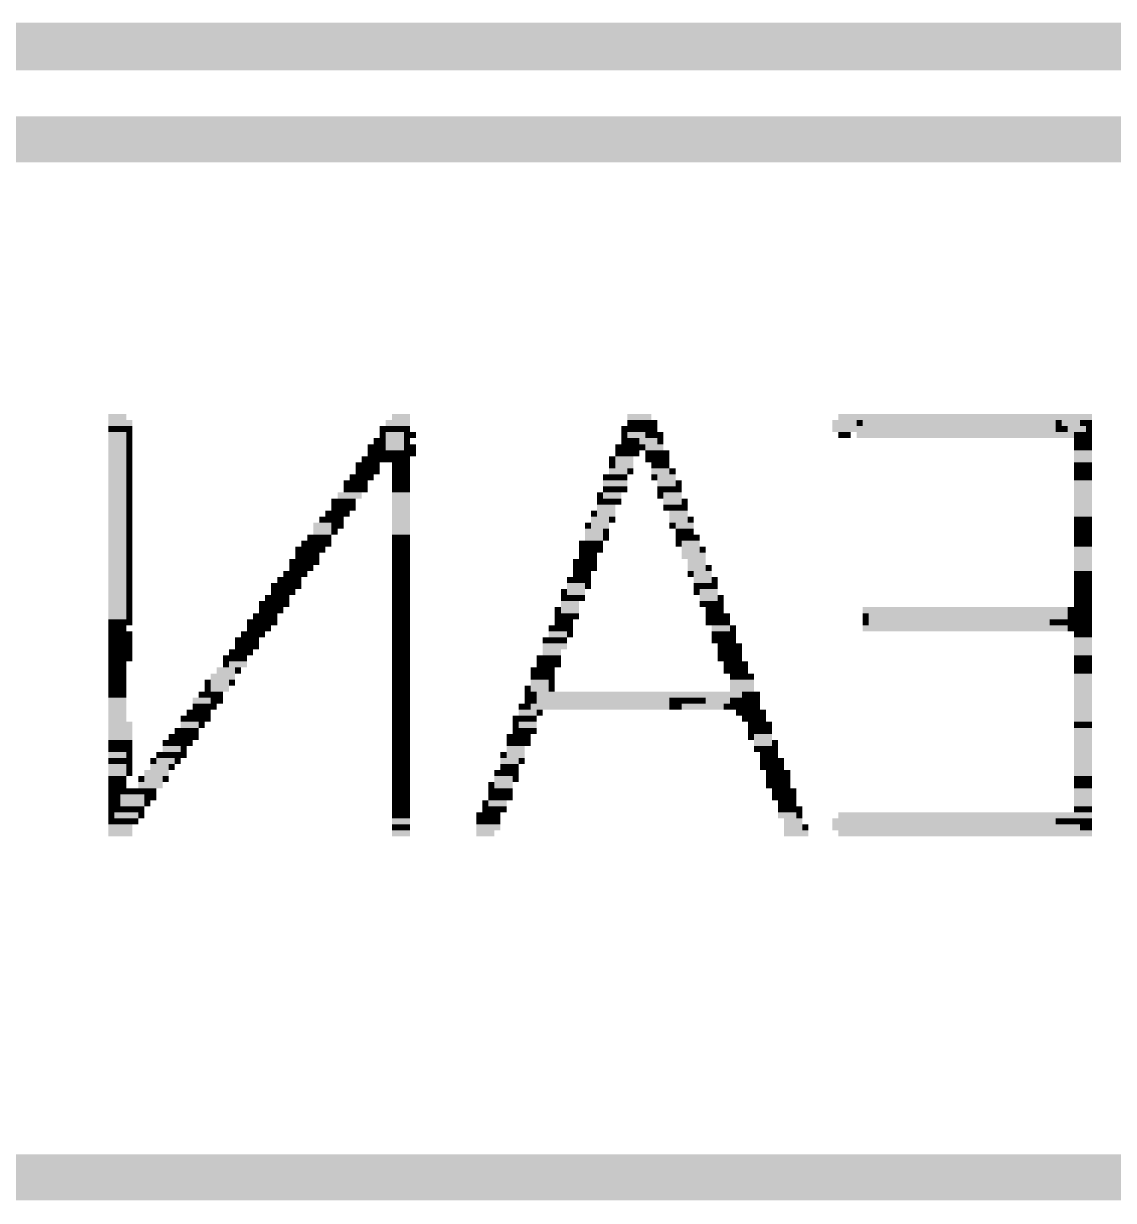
# Model space of a CAD drawing. Extents: x -0.1 to 57, y -0.1 to 41.
# Drawn here: x 44.93 to 48.541, y 29.244 to 33.144 of the extents above; entities that cross this region are included whole.
import ezdxf

# ---------------------------------------------------------------- set-up
doc = ezdxf.new("R2010")
doc.units = 0
for name, color, linetype in [('16', 175, 'CONTINUOUS'), ('17', 82, 'CONTINUOUS'), ('19', 53, 'CONTINUOUS')]:
    doc.layers.add(name, color=color, linetype=linetype)

# ---------------------------------------------------------------- blocks, each defined once
blk = doc.blocks.new('RECT')
blk.add_solid([(-0.5, -0.5), (0.5, -0.5), (-0.5, 0.5), (0.5, 0.5)])

msp = doc.modelspace()

# ---------------------------------------------------------------- linework, layer by layer
at = {"layer": '16', "const_width": 0.1524}
for points in [[(12.1912, 33.0708), (55.8942, 33.0708)], [(53.0063, 33.0648), (37.9537, 33.0648)], [(38.08, 32.76), (52.88, 32.76)], [(52.88, 29.32), (38.12, 29.32)]]:
    msp.add_lwpolyline(points, dxfattribs=at)

# ---------------------------------------------------------------- block references
at = {"layer": '16', "yscale": 0.02}
for p, xscale in [((46.97, 31.82), 0.04), ((48.03, 31.82), 0.64), ((48.4, 31.82), 0.06), ((45.23, 31.8), 0.04), ((45.24, 31.78), 0.06), ((46.14, 31.8), 0.02), ((46.2, 31.8), 0.02), ((46.2, 31.78), 0.02), ((46.94, 31.8), 0.02), ((47, 31.8), 0.02), ((47, 31.78), 0.02), ((48.02, 31.8), 0.66), ((48.42, 31.78), 0.02), ((48.46, 31.78), 0.02), ((45.24, 31.76), 0.06), ((45.24, 31.74), 0.06), ((46.11, 31.74), 0.04), ((46.12, 31.76), 0.02), ((46.2, 31.76), 0.02), ((46.2, 31.74), 0.02), ((46.92, 31.76), 0.02), ((46.92, 31.74), 0.02), ((47, 31.76), 0.06), ((47.02, 31.74), 0.06), ((48.42, 31.76), 0.02), ((48.42, 31.74), 0.02), ((48.46, 31.76), 0.02), ((48.46, 31.74), 0.02), ((45.24, 31.72), 0.06), ((45.24, 31.7), 0.06), ((46.09, 31.72), 0.04), ((46.14, 31.72), 0.02), ((46.16, 31.7), 0.02), ((46.2, 31.72), 0.02), ((46.2, 31.7), 0.02), ((46.92, 31.7), 0.06), ((46.93, 31.72), 0.04), ((47, 31.72), 0.02), ((47.06, 31.7), 0.02), ((48.44, 31.72), 0.06), ((48.44, 31.7), 0.06), ((45.24, 31.68), 0.06), ((45.24, 31.66), 0.06), ((46.04, 31.66), 0.02), ((46.1, 31.68), 0.02), ((46.16, 31.68), 0.02), ((46.16, 31.66), 0.02), ((46.2, 31.66), 0.02), ((46.9, 31.66), 0.06), ((46.92, 31.68), 0.06), ((47.02, 31.68), 0.02), ((47.04, 31.66), 0.06), ((47.06, 31.68), 0.02), ((48.43, 31.68), 0.04), ((48.42, 31.66), 0.02), ((45.24, 31.64), 0.06), ((46.02, 31.64), 0.02), ((46.16, 31.64), 0.02), ((46.2, 31.64), 0.02), ((46.88, 31.64), 0.02), ((46.92, 31.64), 0.02), ((47.06, 31.64), 0.06), ((48.42, 31.64), 0.02), ((48.46, 31.64), 0.02), ((45.24, 31.62), 0.06), ((45.24, 31.6), 0.06), ((46.01, 31.62), 0.04), ((46.04, 31.6), 0.02), ((46.06, 31.62), 0.02), ((46.16, 31.62), 0.02), ((46.16, 31.6), 0.02), ((46.2, 31.62), 0.02), ((46.2, 31.6), 0.02), ((46.86, 31.6), 0.02), ((46.9, 31.6), 0.02), ((47.06, 31.62), 0.06), ((47.07, 31.6), 0.04), ((48.44, 31.62), 0.06), ((48.44, 31.6), 0.06), ((45.24, 31.58), 0.06), ((45.24, 31.56), 0.06), ((46.01, 31.58), 0.08), ((45.99, 31.56), 0.04), ((46.18, 31.58), 0.06), ((46.18, 31.56), 0.06), ((46.88, 31.58), 0.06), ((46.87, 31.56), 0.04), ((47.08, 31.58), 0.06), ((47.08, 31.56), 0.06), ((48.44, 31.58), 0.06), ((48.44, 31.56), 0.06), ((45.24, 31.54), 0.06), ((45.24, 31.52), 0.06), ((45.95, 31.52), 0.04), ((45.96, 31.54), 0.02), ((46, 31.54), 0.02), ((46.18, 31.54), 0.06), ((46.18, 31.52), 0.06), ((46.86, 31.54), 0.06), ((46.86, 31.52), 0.06), ((47.08, 31.54), 0.02), ((47.1, 31.52), 0.06), ((48.44, 31.54), 0.06), ((48.44, 31.52), 0.06), ((45.24, 31.5), 0.06), ((45.24, 31.48), 0.06), ((45.95, 31.5), 0.04), ((45.96, 31.48), 0.02), ((46.18, 31.5), 0.06), ((46.18, 31.48), 0.06), ((46.84, 31.5), 0.06), ((46.84, 31.48), 0.06), ((47.1, 31.5), 0.06), ((47.12, 31.48), 0.06), ((48.43, 31.5), 0.04), ((48.43, 31.48), 0.04), ((45.24, 31.46), 0.06), ((45.24, 31.44), 0.06), ((45.92, 31.46), 0.06), ((45.93, 31.44), 0.04), ((46.18, 31.46), 0.06), ((46.16, 31.44), 0.02), ((46.2, 31.44), 0.02), ((46.82, 31.46), 0.06), ((46.82, 31.44), 0.06), ((47.11, 31.46), 0.04), ((47.13, 31.44), 0.04), ((48.42, 31.46), 0.02), ((48.42, 31.44), 0.02), ((45.24, 31.42), 0.06), ((45.24, 31.4), 0.06), ((45.86, 31.4), 0.02), ((45.88, 31.42), 0.02), ((45.9, 31.4), 0.02), ((45.92, 31.42), 0.02), ((46.16, 31.42), 0.02), ((46.16, 31.4), 0.02), ((46.2, 31.42), 0.02), ((46.2, 31.4), 0.02), ((46.81, 31.42), 0.04), ((46.81, 31.4), 0.04), ((47.14, 31.42), 0.06), ((47.14, 31.4), 0.06), ((48.43, 31.42), 0.04), ((48.44, 31.4), 0.06), ((45.24, 31.38), 0.06), ((45.24, 31.36), 0.06), ((45.84, 31.38), 0.02), ((45.84, 31.36), 0.02), ((45.88, 31.36), 0.02), ((45.9, 31.38), 0.02), ((46.16, 31.38), 0.02), ((46.16, 31.36), 0.02), ((46.2, 31.38), 0.02), ((46.2, 31.36), 0.02), ((46.78, 31.38), 0.02), ((46.78, 31.36), 0.02), ((46.82, 31.38), 0.02), ((47.15, 31.38), 0.08), ((47.16, 31.36), 0.06), ((48.44, 31.38), 0.06), ((48.44, 31.36), 0.06), ((45.24, 31.34), 0.06), ((45.24, 31.32), 0.06), ((45.81, 31.32), 0.04), ((45.83, 31.34), 0.04), ((46.16, 31.34), 0.02), ((46.16, 31.32), 0.02), ((46.2, 31.34), 0.02), ((46.2, 31.32), 0.02), ((46.77, 31.34), 0.04), ((46.77, 31.32), 0.04), ((47.16, 31.34), 0.06), ((47.18, 31.32), 0.06), ((48.44, 31.34), 0.06), ((48.42, 31.32), 0.02), ((48.46, 31.32), 0.02), ((45.24, 31.3), 0.06), ((45.24, 31.28), 0.06), ((45.78, 31.28), 0.02), ((45.8, 31.3), 0.02), ((45.82, 31.28), 0.02), ((46.16, 31.3), 0.02), ((46.16, 31.28), 0.02), ((46.2, 31.3), 0.02), ((46.2, 31.28), 0.02), ((46.76, 31.28), 0.06), ((46.77, 31.3), 0.04), ((47.18, 31.3), 0.06), ((47.19, 31.28), 0.04), ((48.42, 31.3), 0.02), ((48.42, 31.28), 0.02), ((48.46, 31.3), 0.02), ((48.46, 31.28), 0.02), ((45.24, 31.26), 0.06), ((45.24, 31.24), 0.06), ((45.76, 31.26), 0.02), ((45.81, 31.26), 0.04), ((45.8, 31.24), 0.02), ((46.16, 31.26), 0.02), ((46.16, 31.24), 0.02), ((46.2, 31.26), 0.02), ((46.2, 31.24), 0.02), ((46.76, 31.26), 0.06), ((46.75, 31.24), 0.04), ((47.2, 31.26), 0.06), ((47.2, 31.24), 0.06), ((48.42, 31.26), 0.02), ((48.42, 31.24), 0.02), ((48.46, 31.26), 0.02), ((45.24, 31.22), 0.06), ((45.24, 31.2), 0.06), ((45.77, 31.22), 0.04), ((45.76, 31.2), 0.02), ((46.16, 31.22), 0.02), ((46.16, 31.2), 0.02), ((46.2, 31.22), 0.02), ((46.2, 31.2), 0.02), ((46.74, 31.22), 0.06), ((46.74, 31.2), 0.06), ((47.21, 31.22), 0.04), ((47.21, 31.2), 0.04), ((48.4, 31.2), 0.02), ((48.42, 31.22), 0.02), ((45.24, 31.18), 0.06), ((45.25, 31.16), 0.04), ((45.7, 31.16), 0.02), ((45.74, 31.18), 0.02), ((45.74, 31.16), 0.02), ((46.16, 31.18), 0.02), ((46.16, 31.16), 0.02), ((46.2, 31.18), 0.02), ((46.2, 31.16), 0.02), ((46.7, 31.16), 0.02), ((46.73, 31.18), 0.04), ((46.74, 31.16), 0.02), ((47.26, 31.16), 0.02), ((48.03, 31.18), 0.6), ((48.03, 31.16), 0.6), ((48.39, 31.16), 0.04), ((48.4, 31.18), 0.02), ((48.46, 31.18), 0.02), ((45.25, 31.14), 0.04), ((45.26, 31.12), 0.02), ((45.68, 31.14), 0.02), ((45.73, 31.14), 0.04), ((45.72, 31.12), 0.02), ((46.16, 31.14), 0.02), ((46.16, 31.12), 0.02), ((46.2, 31.14), 0.02), ((46.2, 31.12), 0.02), ((46.7, 31.12), 0.06), ((46.7, 31.14), 0.02), ((46.74, 31.14), 0.02), ((47.24, 31.14), 0.06), ((47.25, 31.12), 0.04), ((48.41, 31.14), 0.04), ((48.42, 31.12), 0.02), ((48.46, 31.14), 0.02), ((48.46, 31.12), 0.02), ((45.26, 31.1), 0.02), ((45.26, 31.08), 0.02), ((45.67, 31.08), 0.04), ((45.7, 31.1), 0.02), ((46.16, 31.1), 0.02), ((46.16, 31.08), 0.02), ((46.2, 31.1), 0.02), ((46.2, 31.08), 0.02), ((46.7, 31.1), 0.02), ((47.27, 31.1), 0.04), ((47.27, 31.08), 0.04), ((48.44, 31.1), 0.06), ((48.44, 31.08), 0.06), ((45.26, 31.06), 0.02), ((45.26, 31.04), 0.02), ((45.65, 31.06), 0.04), ((45.65, 31.04), 0.04), ((46.16, 31.06), 0.02), ((46.16, 31.04), 0.02), ((46.2, 31.06), 0.02), ((46.2, 31.04), 0.02), ((46.64, 31.04), 0.02), ((46.68, 31.06), 0.06), ((46.7, 31.04), 0.02), ((47.27, 31.06), 0.04), ((47.3, 31.04), 0.02), ((48.44, 31.06), 0.06), ((48.43, 31.04), 0.04), ((45.26, 31.02), 0.02), ((45.26, 31), 0.02), ((45.6, 31), 0.06), ((45.6, 31.02), 0.02), ((46.16, 31.02), 0.02), ((46.16, 31), 0.02), ((46.2, 31.02), 0.02), ((46.2, 31), 0.02), ((46.64, 31.02), 0.02), ((46.64, 31), 0.02), ((46.68, 31.02), 0.02), ((47.32, 31), 0.02), ((48.42, 31.02), 0.02), ((48.42, 31), 0.02), ((48.46, 31), 0.02), ((45.26, 30.98), 0.02), ((45.26, 30.96), 0.02), ((45.59, 30.98), 0.08), ((45.58, 30.96), 0.06), ((46.16, 30.98), 0.02), ((46.16, 30.96), 0.02), ((46.2, 30.98), 0.02), ((46.2, 30.96), 0.02), ((46.64, 30.96), 0.06), ((46.65, 30.98), 0.04), ((47.31, 30.96), 0.08), ((47.32, 30.98), 0.02), ((48.44, 30.98), 0.06), ((48.44, 30.96), 0.06), ((45.26, 30.94), 0.02), ((45.26, 30.92), 0.02), ((45.58, 30.94), 0.06), ((45.57, 30.92), 0.04), ((46.16, 30.94), 0.02), ((46.16, 30.92), 0.02), ((46.2, 30.94), 0.02), ((46.2, 30.92), 0.02), ((46.64, 30.94), 0.06), ((46.84, 30.92), 0.42), ((47.21, 30.92), 0.2), ((47.31, 30.94), 0.08), ((47.34, 30.92), 0.02), ((48.44, 30.94), 0.06), ((48.44, 30.92), 0.06), ((45.52, 30.88), 0.02), ((45.56, 30.9), 0.02), ((46.16, 30.9), 0.02), ((46.16, 30.88), 0.02), ((46.2, 30.9), 0.02), ((46.2, 30.88), 0.02), ((46.6, 30.9), 0.02), ((46.84, 30.88), 0.46), ((46.85, 30.9), 0.44), ((47.18, 30.88), 0.14), ((47.17, 30.9), 0.04), ((47.29, 30.9), 0.04), ((47.29, 30.88), 0.04), ((47.34, 30.9), 0.02), ((47.36, 30.88), 0.02), ((48.44, 30.9), 0.06), ((48.44, 30.88), 0.06), ((45.5, 30.86), 0.02), ((45.54, 30.86), 0.02), ((46.16, 30.86), 0.02), ((46.2, 30.86), 0.02), ((46.6, 30.86), 0.06), ((47.32, 30.86), 0.02), ((48.44, 30.86), 0.06), ((45.48, 30.82), 0.06), ((45.52, 30.84), 0.02), ((46.16, 30.84), 0.02), ((46.16, 30.82), 0.02), ((46.2, 30.84), 0.02), ((46.2, 30.82), 0.02), ((46.59, 30.84), 0.04), ((46.6, 30.82), 0.06), ((47.33, 30.84), 0.04), ((47.38, 30.84), 0.02), ((47.38, 30.82), 0.02), ((48.44, 30.84), 0.06), ((48.43, 30.82), 0.04), ((45.45, 30.8), 0.04), ((45.46, 30.78), 0.02), ((46.16, 30.8), 0.02), ((46.16, 30.78), 0.02), ((46.2, 30.8), 0.02), ((46.2, 30.78), 0.02), ((46.57, 30.78), 0.04), ((46.59, 30.8), 0.04), ((47.37, 30.8), 0.04), ((47.38, 30.78), 0.06), ((48.44, 30.8), 0.06), ((48.44, 30.78), 0.06), ((45.22, 30.74), 0.02), ((45.26, 30.76), 0.02), ((45.26, 30.74), 0.02), ((45.42, 30.74), 0.06), ((45.43, 30.76), 0.04), ((46.16, 30.76), 0.02), ((46.16, 30.74), 0.02), ((46.2, 30.76), 0.02), ((46.2, 30.74), 0.02), ((46.56, 30.74), 0.06), ((46.57, 30.76), 0.04), ((47.38, 30.76), 0.06), ((47.4, 30.74), 0.02), ((48.44, 30.76), 0.06), ((48.44, 30.74), 0.06), ((45.24, 30.72), 0.06), ((45.23, 30.7), 0.04), ((45.4, 30.7), 0.06), ((45.41, 30.72), 0.04), ((46.16, 30.72), 0.02), ((46.16, 30.7), 0.02), ((46.2, 30.72), 0.02), ((46.2, 30.7), 0.02), ((46.54, 30.7), 0.06), ((46.56, 30.72), 0.06), ((47.41, 30.72), 0.04), ((47.42, 30.7), 0.02), ((48.44, 30.72), 0.06), ((48.44, 30.7), 0.06), ((45.24, 30.68), 0.06), ((45.24, 30.66), 0.06), ((45.37, 30.66), 0.08), ((45.38, 30.68), 0.06), ((46.16, 30.68), 0.02), ((46.16, 30.66), 0.02), ((46.2, 30.68), 0.02), ((46.2, 30.66), 0.02), ((46.53, 30.68), 0.04), ((46.53, 30.66), 0.04), ((47.4, 30.66), 0.02), ((48.44, 30.68), 0.06), ((48.44, 30.66), 0.06), ((45.25, 30.64), 0.04), ((45.26, 30.62), 0.02), ((45.35, 30.62), 0.08), ((45.36, 30.64), 0.06), ((46.16, 30.64), 0.02), ((46.16, 30.62), 0.02), ((46.2, 30.64), 0.02), ((46.2, 30.62), 0.02), ((46.52, 30.64), 0.06), ((46.52, 30.62), 0.06), ((47.4, 30.64), 0.02), ((47.43, 30.62), 0.04), ((47.44, 30.64), 0.02), ((48.42, 30.64), 0.02), ((48.43, 30.62), 0.04), ((45.29, 30.6), 0.04), ((45.35, 30.6), 0.04), ((46.16, 30.6), 0.02), ((46.16, 30.58), 0.02), ((46.2, 30.6), 0.02), ((46.2, 30.58), 0.02), ((46.48, 30.6), 0.02), ((46.48, 30.58), 0.02), ((46.53, 30.6), 0.04), ((46.52, 30.58), 0.02), ((47.45, 30.6), 0.04), ((47.45, 30.58), 0.04), ((48.44, 30.6), 0.06), ((48.44, 30.58), 0.06), ((45.24, 30.54), 0.02), ((45.3, 30.54), 0.02), ((46.16, 30.56), 0.02), ((46.16, 30.54), 0.02), ((46.2, 30.56), 0.02), ((46.2, 30.54), 0.02), ((46.46, 30.54), 0.02), ((46.5, 30.56), 0.06), ((46.5, 30.54), 0.02), ((47.45, 30.56), 0.04), ((47.45, 30.54), 0.04), ((48.44, 30.56), 0.06), ((48.42, 30.54), 0.02), ((48.46, 30.54), 0.02), ((45.27, 30.52), 0.08), ((45.24, 30.5), 0.02), ((46.16, 30.52), 0.02), ((46.18, 30.5), 0.06), ((46.2, 30.52), 0.02), ((46.44, 30.5), 0.02), ((46.46, 30.52), 0.02), ((47.46, 30.52), 0.06), ((47.48, 30.5), 0.06), ((48.01, 30.5), 0.68), ((48.38, 30.5), 0.02), ((48.44, 30.52), 0.06), ((46.19, 30.48), 0.04), ((47.48, 30.48), 0.06), ((48.05, 30.48), 0.76)]:
    msp.add_blockref('RECT', p, dxfattribs=dict(at, xscale=xscale))
at = {"layer": '17', "yscale": 0.02}
for p, xscale in [((45.24, 31.84), 0.06), ((45.25, 31.82), 0.08), ((46.17, 31.82), 0.08), ((46.18, 31.84), 0.06), ((46.97, 31.84), 0.08), ((46.94, 31.82), 0.02), ((47.01, 31.82), 0.04), ((47.65, 31.82), 0.08), ((48.05, 31.84), 0.84), ((48.36, 31.82), 0.02), ((48.45, 31.82), 0.04), ((45.27, 31.8), 0.04), ((45.28, 31.78), 0.02), ((46.12, 31.8), 0.02), ((46.12, 31.78), 0.02), ((46.22, 31.78), 0.02), ((46.92, 31.8), 0.02), ((46.92, 31.78), 0.02), ((47.02, 31.8), 0.02), ((47.03, 31.78), 0.04), ((47.65, 31.8), 0.08), ((47.65, 31.78), 0.04), ((48.05, 31.78), 0.72), ((48.37, 31.8), 0.04), ((48.46, 31.8), 0.02), ((45.28, 31.76), 0.02), ((45.28, 31.74), 0.02), ((46.08, 31.74), 0.02), ((46.1, 31.76), 0.02), ((46.22, 31.74), 0.02), ((46.9, 31.74), 0.02), ((46.97, 31.74), 0.04), ((47.04, 31.76), 0.02), ((45.28, 31.72), 0.02), ((45.28, 31.7), 0.02), ((46.06, 31.7), 0.02), ((46.12, 31.72), 0.02), ((46.13, 31.7), 0.04), ((46.22, 31.72), 0.02), ((46.88, 31.7), 0.02), ((46.9, 31.72), 0.02), ((46.96, 31.72), 0.02), ((47, 31.7), 0.02), ((47.06, 31.72), 0.02), ((45.28, 31.68), 0.02), ((45.28, 31.66), 0.02), ((46.05, 31.68), 0.04), ((46.09, 31.66), 0.04), ((46.2, 31.68), 0.02), ((46.88, 31.68), 0.02), ((46.94, 31.66), 0.02), ((47.08, 31.66), 0.02), ((48.45, 31.66), 0.04), ((48.46, 31.68), 0.02), ((45.28, 31.64), 0.02), ((46.08, 31.64), 0.02), ((46.86, 31.64), 0.02), ((46.9, 31.64), 0.02), ((47.02, 31.64), 0.02), ((48.44, 31.64), 0.02), ((45.28, 31.62), 0.02), ((45.28, 31.6), 0.02), ((46, 31.6), 0.02), ((46.06, 31.6), 0.02), ((46.89, 31.62), 0.08), ((46.88, 31.6), 0.02), ((46.92, 31.6), 0.02), ((47.04, 31.6), 0.02), ((47.1, 31.62), 0.02), ((47.1, 31.6), 0.02), ((45.28, 31.58), 0.02), ((45.28, 31.56), 0.02), ((45.96, 31.56), 0.02), ((46.02, 31.56), 0.02), ((46.84, 31.58), 0.02), ((46.84, 31.56), 0.02), ((46.9, 31.56), 0.02), ((47.04, 31.58), 0.02), ((47.12, 31.56), 0.02), ((45.28, 31.54), 0.02), ((45.28, 31.52), 0.02), ((45.98, 31.54), 0.02), ((45.99, 31.52), 0.04), ((46.02, 31.54), 0.02), ((46.82, 31.52), 0.02), ((47.06, 31.54), 0.02), ((47.11, 31.54), 0.04), ((45.28, 31.5), 0.02), ((45.28, 31.48), 0.02), ((45.92, 31.48), 0.06), ((45.92, 31.5), 0.02), ((45.98, 31.5), 0.02), ((45.98, 31.48), 0.02), ((46.8, 31.48), 0.02), ((46.88, 31.5), 0.02), ((47.08, 31.48), 0.02), ((47.14, 31.5), 0.02), ((48.46, 31.5), 0.02), ((48.46, 31.48), 0.02), ((45.28, 31.46), 0.02), ((45.28, 31.44), 0.02), ((45.89, 31.44), 0.04), ((45.96, 31.46), 0.02), ((46.86, 31.46), 0.02), ((46.86, 31.44), 0.02), ((47.1, 31.44), 0.02), ((47.14, 31.46), 0.02), ((47.16, 31.44), 0.02), ((48.45, 31.46), 0.04), ((48.45, 31.44), 0.04), ((45.28, 31.42), 0.02), ((45.28, 31.4), 0.02), ((45.84, 31.4), 0.02), ((45.86, 31.42), 0.02), ((45.92, 31.4), 0.02), ((45.94, 31.42), 0.02), ((46.78, 31.42), 0.02), ((46.78, 31.4), 0.02), ((46.84, 31.42), 0.02), ((46.84, 31.4), 0.02), ((47.1, 31.42), 0.02), ((47.18, 31.4), 0.02), ((48.46, 31.42), 0.02), ((45.28, 31.38), 0.02), ((45.28, 31.36), 0.02), ((45.82, 31.36), 0.02), ((45.9, 31.36), 0.02), ((46.76, 31.36), 0.02), ((46.8, 31.38), 0.02), ((46.81, 31.36), 0.04), ((45.28, 31.34), 0.02), ((45.28, 31.32), 0.02), ((45.85, 31.32), 0.04), ((45.87, 31.34), 0.04), ((46.81, 31.34), 0.04), ((46.8, 31.32), 0.02), ((47.14, 31.32), 0.02), ((47.2, 31.34), 0.02), ((45.28, 31.3), 0.02), ((45.28, 31.28), 0.02), ((45.76, 31.28), 0.02), ((45.78, 31.3), 0.02), ((45.84, 31.3), 0.02), ((45.84, 31.28), 0.02), ((46.74, 31.3), 0.02), ((46.8, 31.3), 0.02), ((46.8, 31.28), 0.02), ((47.16, 31.28), 0.02), ((47.22, 31.3), 0.02), ((47.22, 31.28), 0.02), ((45.28, 31.26), 0.02), ((45.28, 31.24), 0.02), ((45.75, 31.24), 0.04), ((46.72, 31.26), 0.02), ((46.72, 31.24), 0.02), ((46.78, 31.24), 0.02), ((47.16, 31.26), 0.02), ((47.24, 31.24), 0.02), ((48.46, 31.24), 0.02), ((45.28, 31.22), 0.02), ((45.28, 31.2), 0.02), ((45.73, 31.22), 0.04), ((45.73, 31.2), 0.04), ((45.78, 31.2), 0.02), ((45.8, 31.22), 0.02), ((46.7, 31.2), 0.02), ((47.18, 31.22), 0.02), ((47.24, 31.22), 0.02), ((47.24, 31.2), 0.02), ((48.05, 31.2), 0.68), ((48.46, 31.22), 0.02), ((48.46, 31.2), 0.02), ((45.22, 31.16), 0.02), ((45.28, 31.18), 0.02), ((45.28, 31.16), 0.02), ((45.68, 31.16), 0.02), ((45.71, 31.18), 0.04), ((45.76, 31.18), 0.02), ((45.76, 31.16), 0.02), ((46.7, 31.18), 0.02), ((46.76, 31.18), 0.02), ((47.2, 31.18), 0.02), ((47.2, 31.16), 0.02), ((47.26, 31.18), 0.02), ((47.72, 31.18), 0.02), ((47.72, 31.16), 0.02), ((48.36, 31.18), 0.06), ((48.35, 31.16), 0.04), ((48.46, 31.16), 0.02), ((45.22, 31.14), 0.02), ((45.23, 31.12), 0.04), ((45.28, 31.12), 0.02), ((45.66, 31.12), 0.02), ((46.68, 31.14), 0.02), ((46.74, 31.12), 0.02), ((47.22, 31.12), 0.02), ((47.28, 31.14), 0.02), ((47.28, 31.12), 0.02), ((48.05, 31.14), 0.68), ((45.23, 31.1), 0.04), ((45.23, 31.08), 0.04), ((45.28, 31.1), 0.02), ((45.28, 31.08), 0.02), ((45.65, 31.1), 0.04), ((45.64, 31.08), 0.02), ((45.7, 31.08), 0.02), ((46.67, 31.1), 0.04), ((46.69, 31.08), 0.08), ((46.72, 31.1), 0.02), ((47.23, 31.1), 0.04), ((47.24, 31.08), 0.02), ((47.3, 31.08), 0.02), ((45.23, 31.06), 0.04), ((45.23, 31.04), 0.04), ((45.28, 31.06), 0.02), ((45.28, 31.04), 0.02), ((45.61, 31.04), 0.04), ((45.62, 31.06), 0.02), ((45.68, 31.06), 0.02), ((47.24, 31.06), 0.02), ((47.25, 31.04), 0.04), ((47.3, 31.06), 0.02), ((48.46, 31.04), 0.02), ((45.23, 31.02), 0.04), ((45.23, 31), 0.04), ((45.64, 31.02), 0.06), ((45.64, 31), 0.02), ((46.62, 31), 0.02), ((46.68, 31), 0.02), ((46.7, 31.02), 0.02), ((47.26, 31.02), 0.02), ((47.27, 31), 0.04), ((47.32, 31.02), 0.02), ((48.45, 31.02), 0.04), ((48.44, 31), 0.02), ((45.23, 30.98), 0.04), ((45.23, 30.96), 0.04), ((45.54, 30.96), 0.02), ((45.62, 30.96), 0.02), ((46.62, 30.98), 0.02), ((46.68, 30.98), 0.02), ((46.68, 30.96), 0.02), ((47.28, 30.98), 0.02), ((47.34, 30.98), 0.02), ((45.23, 30.94), 0.04), ((45.23, 30.92), 0.04), ((45.53, 30.92), 0.04), ((45.54, 30.94), 0.02), ((46.6, 30.94), 0.02), ((46.6, 30.92), 0.02), ((46.68, 30.94), 0.02), ((47.08, 30.92), 0.06), ((47.36, 30.92), 0.02), ((45.24, 30.9), 0.06), ((45.24, 30.88), 0.06), ((45.52, 30.9), 0.06), ((45.5, 30.88), 0.02), ((45.55, 30.88), 0.04), ((45.58, 30.9), 0.02), ((46.59, 30.88), 0.04), ((47.09, 30.9), 0.04), ((47.09, 30.88), 0.04), ((47.26, 30.88), 0.02), ((47.36, 30.9), 0.02), ((45.24, 30.86), 0.06), ((45.48, 30.86), 0.02), ((45.52, 30.86), 0.02), ((46.64, 30.86), 0.02), ((47.3, 30.86), 0.02), ((47.38, 30.86), 0.02), ((45.24, 30.84), 0.06), ((45.25, 30.82), 0.08), ((45.47, 30.84), 0.04), ((45.52, 30.82), 0.02), ((45.54, 30.84), 0.02), ((46.56, 30.84), 0.02), ((46.56, 30.82), 0.02), ((46.62, 30.84), 0.02), ((47.34, 30.82), 0.02), ((47.4, 30.82), 0.02), ((48.46, 30.82), 0.02), ((45.25, 30.8), 0.08), ((45.25, 30.78), 0.08), ((45.43, 30.78), 0.04), ((45.49, 30.8), 0.04), ((45.49, 30.78), 0.04), ((46.54, 30.78), 0.02), ((46.56, 30.8), 0.02), ((46.6, 30.78), 0.02), ((46.62, 30.8), 0.02), ((47.34, 30.8), 0.02), ((47.34, 30.78), 0.02), ((47.4, 30.8), 0.02), ((45.23, 30.76), 0.04), ((45.28, 30.76), 0.02), ((45.28, 30.74), 0.02), ((45.4, 30.76), 0.02), ((45.47, 30.76), 0.04), ((45.46, 30.74), 0.02), ((46.54, 30.76), 0.02), ((46.6, 30.76), 0.02), ((47.37, 30.74), 0.04), ((47.42, 30.76), 0.02), ((47.42, 30.74), 0.02), ((45.27, 30.7), 0.04), ((45.28, 30.72), 0.02), ((45.36, 30.7), 0.02), ((45.38, 30.72), 0.02), ((45.45, 30.72), 0.04), ((45.44, 30.7), 0.02), ((46.52, 30.72), 0.02), ((46.58, 30.7), 0.02), ((47.38, 30.72), 0.02), ((47.38, 30.7), 0.02), ((47.44, 30.7), 0.02), ((45.28, 30.68), 0.02), ((45.28, 30.66), 0.02), ((45.42, 30.68), 0.02), ((46.5, 30.66), 0.02), ((46.56, 30.68), 0.02), ((46.56, 30.66), 0.02), ((47.38, 30.68), 0.02), ((47.44, 30.68), 0.02), ((47.45, 30.66), 0.04), ((45.22, 30.64), 0.02), ((45.23, 30.62), 0.04), ((45.32, 30.64), 0.02), ((45.4, 30.64), 0.02), ((46.48, 30.62), 0.02), ((46.56, 30.64), 0.02), ((47.4, 30.62), 0.02), ((47.46, 30.64), 0.02), ((47.46, 30.62), 0.02), ((48.45, 30.64), 0.04), ((48.46, 30.62), 0.02), ((45.23, 30.6), 0.04), ((45.23, 30.58), 0.04), ((45.35, 30.58), 0.04), ((46.54, 30.58), 0.02), ((47.42, 30.6), 0.02), ((47.42, 30.58), 0.02), ((47.48, 30.6), 0.02), ((47.48, 30.58), 0.02), ((45.23, 30.56), 0.04), ((45.22, 30.54), 0.02), ((45.32, 30.54), 0.02), ((45.34, 30.56), 0.02), ((46.46, 30.56), 0.02), ((46.48, 30.54), 0.02), ((46.52, 30.54), 0.02), ((47.48, 30.56), 0.02), ((47.49, 30.54), 0.04), ((45.22, 30.52), 0.02), ((45.22, 30.5), 0.02), ((45.29, 30.5), 0.04), ((45.32, 30.52), 0.02), ((46.44, 30.52), 0.02), ((46.49, 30.52), 0.04), ((46.49, 30.5), 0.04), ((47.5, 30.52), 0.02), ((47.64, 30.5), 0.06), ((48.02, 30.52), 0.78), ((48.36, 30.5), 0.02), ((48.45, 30.5), 0.04), ((45.25, 30.48), 0.08), ((45.25, 30.46), 0.08), ((46.16, 30.48), 0.02), ((46.18, 30.46), 0.06), ((46.47, 30.48), 0.08), ((46.46, 30.46), 0.06), ((47.49, 30.46), 0.08), ((47.52, 30.48), 0.02), ((47.64, 30.48), 0.06), ((48.05, 30.46), 0.84), ((48.45, 30.48), 0.04)]:
    msp.add_blockref('RECT', p, dxfattribs=dict(at, xscale=xscale))
at = {"layer": '19', "yscale": 0.02}
for p, xscale in [((47.7, 31.82), 0.02), ((46.16, 31.78), 0.06), ((46.17, 31.8), 0.04), ((46.96, 31.78), 0.06), ((46.97, 31.8), 0.04), ((48.42, 31.8), 0.06), ((48.44, 31.78), 0.02), ((46.16, 31.76), 0.06), ((46.16, 31.74), 0.06), ((46.95, 31.76), 0.04), ((46.94, 31.74), 0.02), ((48.44, 31.76), 0.02), ((48.44, 31.74), 0.02), ((46.09, 31.7), 0.04), ((46.17, 31.72), 0.04), ((46.18, 31.7), 0.02), ((47.03, 31.72), 0.04), ((47.03, 31.7), 0.04), ((46.06, 31.66), 0.02), ((46.08, 31.68), 0.02), ((46.18, 31.68), 0.02), ((46.18, 31.66), 0.02), ((47.04, 31.68), 0.02), ((46.05, 31.64), 0.04), ((46.18, 31.64), 0.02), ((46.02, 31.6), 0.02), ((46.04, 31.62), 0.02), ((46.18, 31.62), 0.02), ((46.18, 31.6), 0.02), ((46.18, 31.44), 0.02), ((45.88, 31.4), 0.02), ((45.9, 31.42), 0.02), ((46.18, 31.42), 0.02), ((46.18, 31.4), 0.02), ((45.87, 31.38), 0.04), ((45.86, 31.36), 0.02), ((46.18, 31.38), 0.02), ((46.18, 31.36), 0.02), ((46.18, 31.34), 0.02), ((46.18, 31.32), 0.02), ((48.44, 31.32), 0.02), ((45.8, 31.28), 0.02), ((45.82, 31.3), 0.02), ((46.18, 31.3), 0.02), ((46.18, 31.28), 0.02), ((48.44, 31.3), 0.02), ((48.44, 31.28), 0.02), ((45.78, 31.26), 0.02), ((45.78, 31.24), 0.02), ((46.18, 31.26), 0.02), ((46.18, 31.24), 0.02), ((48.44, 31.26), 0.02), ((48.44, 31.24), 0.02), ((46.18, 31.22), 0.02), ((46.18, 31.2), 0.02), ((48.43, 31.2), 0.04), ((48.44, 31.22), 0.02), ((45.72, 31.16), 0.02), ((46.18, 31.18), 0.02), ((46.18, 31.16), 0.02), ((46.72, 31.16), 0.02), ((47.23, 31.18), 0.04), ((47.23, 31.16), 0.04), ((48.43, 31.18), 0.04), ((48.43, 31.16), 0.04), ((45.69, 31.12), 0.04), ((45.7, 31.14), 0.02), ((46.18, 31.14), 0.02), ((46.18, 31.12), 0.02), ((46.72, 31.14), 0.02), ((48.44, 31.14), 0.02), ((48.44, 31.12), 0.02), ((45.68, 31.1), 0.02), ((46.18, 31.1), 0.02), ((46.18, 31.08), 0.02), ((46.18, 31.06), 0.02), ((46.18, 31.04), 0.02), ((46.67, 31.04), 0.04), ((47.28, 31.04), 0.02), ((46.18, 31.02), 0.02), ((46.18, 31), 0.02), ((46.66, 31.02), 0.02), ((46.66, 31), 0.02), ((47.29, 31.02), 0.04), ((47.3, 31), 0.02), ((46.18, 30.98), 0.02), ((46.18, 30.96), 0.02), ((47.3, 30.98), 0.02), ((46.18, 30.94), 0.02), ((46.18, 30.92), 0.02), ((46.62, 30.92), 0.02), ((47.32, 30.92), 0.02), ((46.18, 30.9), 0.02), ((46.18, 30.88), 0.02), ((46.62, 30.9), 0.02), ((47.13, 30.9), 0.04), ((47.23, 30.9), 0.08), ((47.32, 30.9), 0.02), ((47.33, 30.88), 0.04), ((46.18, 30.86), 0.02), ((47.35, 30.86), 0.04), ((45.5, 30.84), 0.02), ((46.18, 30.84), 0.02), ((46.18, 30.82), 0.02), ((47.36, 30.84), 0.02), ((47.36, 30.82), 0.02), ((46.18, 30.8), 0.02), ((46.18, 30.78), 0.02), ((45.24, 30.74), 0.02), ((46.18, 30.76), 0.02), ((46.18, 30.74), 0.02), ((46.18, 30.72), 0.02), ((46.18, 30.7), 0.02), ((47.4, 30.7), 0.02), ((46.18, 30.68), 0.02), ((46.18, 30.66), 0.02), ((47.41, 30.68), 0.04), ((47.42, 30.66), 0.02), ((46.18, 30.64), 0.02), ((46.18, 30.62), 0.02), ((47.42, 30.64), 0.02), ((45.26, 30.6), 0.02), ((45.29, 30.58), 0.08), ((45.32, 30.6), 0.02), ((46.18, 30.6), 0.02), ((46.18, 30.58), 0.02), ((46.5, 30.6), 0.02), ((46.5, 30.58), 0.02), ((45.29, 30.56), 0.08), ((45.27, 30.54), 0.04), ((46.18, 30.56), 0.02), ((46.18, 30.54), 0.02), ((48.44, 30.54), 0.02), ((45.26, 30.5), 0.02), ((46.18, 30.52), 0.02), ((46.46, 30.5), 0.02), ((48.41, 30.5), 0.04)]:
    msp.add_blockref('RECT', p, dxfattribs=dict(at, xscale=xscale))

doc.saveas('drawing.dxf')
